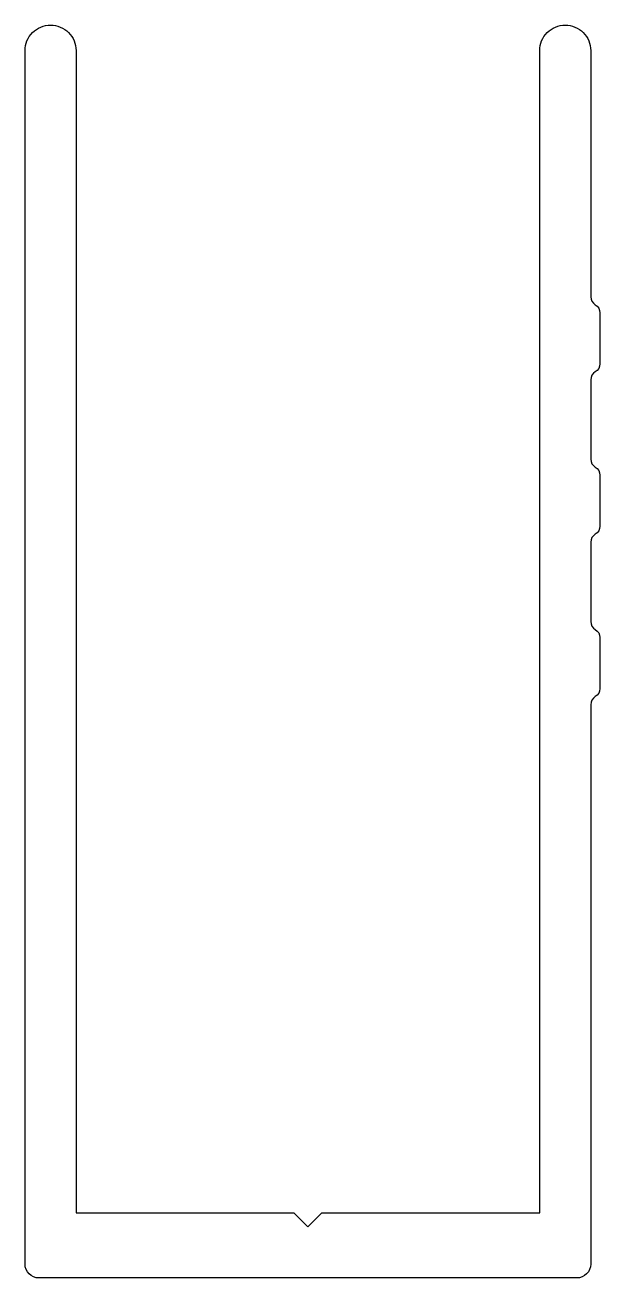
# Model space of a CAD drawing. Extents: x 953.1 to 965.5, y -15.7 to 11.3.
import ezdxf

# ---------------------------------------------------------------- set-up
doc = ezdxf.new("R2010")
doc.units = 0
doc.header["$LTSCALE"] = 15
doc.layers.get('0').update_dxf_attribs({"linetype": 'CONTINUOUS'})

msp = doc.modelspace()

# ---------------------------------------------------------------- linework, layer by layer
at = {"ltscale": 0.05}
msp.add_lwpolyline([(954.152, 10.733), (954.152, -14.317), (958.852, -14.317), (959.152, -14.617), (959.452, -14.317), (964.152, -14.317), (964.152, 10.733, -0.414214), (964.702, 11.283, -0.414214), (965.252, 10.733), (965.252, 5.43, 0.267949), (965.352, 5.257, -0.267949), (965.452, 5.083), (965.452, 3.983, -0.267949), (965.352, 3.81, 0.267949), (965.252, 3.637), (965.252, 1.93, 0.267949), (965.352, 1.757, -0.267949), (965.452, 1.583), (965.452, 0.483, -0.267949), (965.352, 0.31, 0.267949), (965.252, 0.137), (965.252, -1.57, 0.267949), (965.352, -1.743, -0.267949), (965.452, -1.917), (965.452, -3.017, -0.267949), (965.352, -3.19, 0.267949), (965.252, -3.363), (965.252, -15.417, -0.414214), (964.952, -15.717), (953.352, -15.717, -0.414214), (953.052, -15.417), (953.052, 10.733, -0.414214), (953.602, 11.283), (953.602, 11.283, -0.414214)], format="xyb", close=True, dxfattribs=at)

doc.saveas('drawing.dxf')
